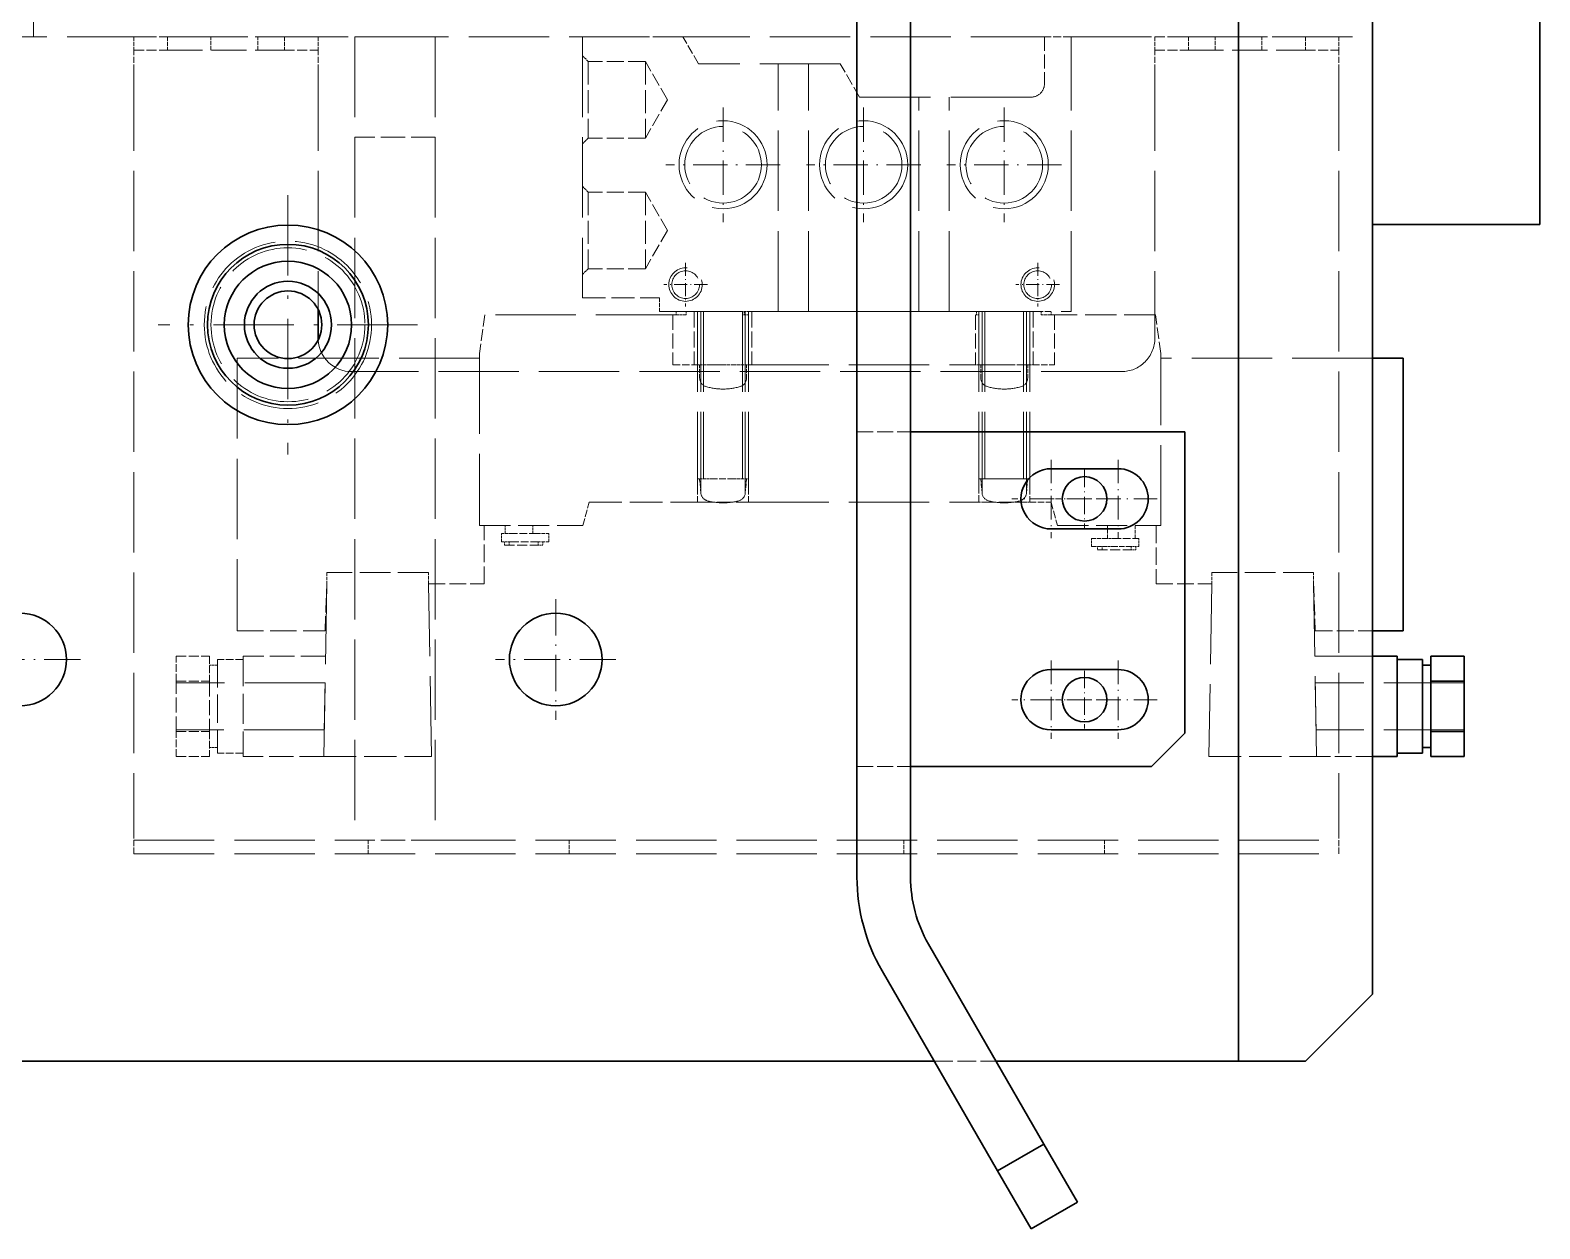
# Model space of a CAD drawing. Extents: x 0 to 18500, y -51 to 3802.
# Drawn here: x 2449.1 to 2674.6, y 2345.5 to 2524.5 of the extents above; entities that cross this region are included whole.
import ezdxf

# ---------------------------------------------------------------- set-up
doc = ezdxf.new("R2010")
doc.units = 0
doc.header["$MEASUREMENT"] = 0
for name, pattern in [('CENTER-HOKUTO', [23, 20, -1, 1, -1]), ('DASHDOT', [18.5, 12, -3, 0.5, -3]), ('DASHED', [15, 12, -3]), ('HIDDEN-HOKUTO', [3.8, 2.5, -1.3])]:
    doc.linetypes.add(name, pattern=pattern)
doc.layers.get('0').update_dxf_attribs({"linetype": 'CONTINUOUS'})
doc.layers.add('AM_7', color=2, linetype='CENTER-HOKUTO')
doc.layers.add('AM_HID', color=1, linetype='HIDDEN-HOKUTO')

msp = doc.modelspace()

# ---------------------------------------------------------------- linework, layer by layer
at = {"color": 7, "lineweight": 35}
for p, q in [((2629.62513, 3245.48996), (2629.62415, 2370.48996)), ((2572.6239, 2397.99265), (2572.62464, 3150.49008)), ((2580.62464, 3150.49008), (2580.6239, 2397.99265)), ((2649.62415, 2655.48996), (2649.62415, 2495.48996)), ((2674.62415, 2655.48996), (2674.62415, 2495.4899)), ((2649.62415, 2495.48996), (2674.62415, 2495.4899)), ((2649.62415, 2495.48996), (2649.62415, 2380.48996)), ((2654.22449, 2434.78995), (2654.22449, 2475.4899)), ((2582.62415, 2464.49002), (2621.62415, 2464.48996)), ((2621.62415, 2464.48996), (2621.62415, 2419.48996)), ((2582.62415, 2414.49002), (2616.62415, 2414.49002)), ((2583.30335, 2387.99265), (2600.55188, 2358.11697)), ((2593.62366, 2354.11697), (2576.37513, 2383.99265)), ((2414.62415, 2370.49026), (2584.17102, 2370.49002)), ((2593.40833, 2370.49002), (2629.62415, 2370.48996))]:
    msp.add_line(p, q, dxfattribs=at)
at = {"color": 7, "lineweight": 35, "ltscale": 0.107445}
msp.add_line((2492.12464, 2482.78793), (2492.12464, 2478.49014), dxfattribs=at)
at = {"color": 7, "lineweight": 35, "ltscale": 0.115009}
for p, q in [((2654.22449, 2475.4899), (2649.62415, 2475.48996)), ((2649.62415, 2434.78995), (2654.22449, 2434.78995))]:
    msp.add_line(p, q, dxfattribs=at)
at = {"color": 7, "lineweight": 35, "ltscale": 0.05}
for p, q in [((2580.62415, 2464.49002), (2582.62415, 2464.49002)), ((2580.62415, 2414.49002), (2582.62415, 2414.49002))]:
    msp.add_line(p, q, dxfattribs=at)
at = {"color": 7, "lineweight": 35, "ltscale": 0.25}
for p, q in [((2611.62415, 2458.99002), (2601.62415, 2458.99002)), ((2601.62415, 2449.99002), (2611.62415, 2449.99002)), ((2611.62415, 2428.99002), (2601.62415, 2428.99002)), ((2601.62415, 2419.99002), (2611.62415, 2419.99002)), ((2629.62415, 2370.48996), (2639.62415, 2370.48996))]:
    msp.add_line(p, q, dxfattribs=at)
at = {"color": 7, "lineweight": 35, "ltscale": 0.092505}
for p, q in [((2653.32434, 2430.9899), (2649.62415, 2430.9899)), ((2653.32434, 2415.9899), (2649.62415, 2415.9899))]:
    msp.add_line(p, q, dxfattribs=at)
at = {"color": 7, "lineweight": 35, "ltscale": 0.375}
msp.add_line((2653.32434, 2430.9899), (2653.32434, 2415.9899), dxfattribs=at)
at = {"color": 7, "lineweight": 35, "ltscale": 0.09375}
for p, q in [((2658.32434, 2427.2399), (2658.32434, 2430.9899)), ((2663.32434, 2430.9899), (2663.32434, 2427.2399)), ((2658.32434, 2415.9899), (2658.32434, 2419.7399)), ((2663.32434, 2419.7399), (2663.32434, 2415.9899))]:
    msp.add_line(p, q, dxfattribs=at)
at = {"color": 7, "lineweight": 35, "ltscale": 0.125}
for p, q in [((2663.32434, 2430.9899), (2658.32434, 2430.9899)), ((2663.32434, 2427.2399), (2658.32434, 2427.2399)), ((2663.32434, 2419.7399), (2658.32434, 2419.7399)), ((2663.32434, 2415.9899), (2658.32434, 2415.9899)), ((2663.32434, 2415.9899), (2658.32434, 2415.9899))]:
    msp.add_line(p, q, dxfattribs=at)
at = {"color": 7, "lineweight": 35, "ltscale": 0.095007}
for p, q in [((2657.12464, 2430.4899), (2653.32434, 2430.4899)), ((2657.12464, 2416.4899), (2653.32434, 2416.4899))]:
    msp.add_line(p, q, dxfattribs=at)
at = {"color": 7, "lineweight": 35, "ltscale": 0.35}
msp.add_line((2657.12464, 2430.4899), (2657.12439, 2416.4899), dxfattribs=at)
at = {"color": 7, "lineweight": 35, "ltscale": 0.029993}
for p, q in [((2658.32434, 2429.63992), (2657.12464, 2429.63992)), ((2658.32434, 2417.33994), (2657.12464, 2417.33994))]:
    msp.add_line(p, q, dxfattribs=at)
at = {"color": 7, "lineweight": 35, "ltscale": 0.1875}
for p, q in [((2658.32434, 2419.7399), (2658.32434, 2427.2399)), ((2663.32434, 2427.2399), (2663.32434, 2419.7399))]:
    msp.add_line(p, q, dxfattribs=at)
at = {"color": 7, "lineweight": 35, "ltscale": 0.176776}
msp.add_line((2616.62415, 2414.49002), (2621.62415, 2419.48996), dxfattribs=at)
at = {"color": 7, "lineweight": 35, "ltscale": 0.092511}
msp.add_line((2653.32434, 2415.9899), (2649.6239, 2415.9899), dxfattribs=at)
at = {"color": 7, "lineweight": 35, "ltscale": 0.095001}
msp.add_line((2657.12439, 2416.4899), (2653.32434, 2416.4899), dxfattribs=at)
at = {"color": 7, "lineweight": 35, "ltscale": 0.029999}
msp.add_line((2658.32434, 2417.33994), (2657.12439, 2417.33994), dxfattribs=at)
at = {"color": 7, "lineweight": 35, "ltscale": 0.353553}
msp.add_line((2639.62415, 2370.48996), (2649.62415, 2380.48996), dxfattribs=at)
at = {"color": 7, "lineweight": 35, "ltscale": 0.2}
msp.add_line((2600.55188, 2358.11697), (2593.62366, 2354.11697), dxfattribs=at)
at = {"color": 7, "lineweight": 35, "ltscale": 0.250001}
msp.add_line((2605.55188, 2349.4567), (2600.55188, 2358.11697), dxfattribs=at)
at = {"color": 7, "lineweight": 35, "ltscale": 0.250004}
msp.add_line((2598.6239, 2345.4567), (2593.62366, 2354.11697), dxfattribs=at)
at = {"color": 7, "lineweight": 35, "ltscale": 0.199995}
msp.add_line((2605.55188, 2349.4567), (2598.6239, 2345.4567), dxfattribs=at)
at = {"color": 7, "lineweight": 35}
for centre, radius in [((2487.62415, 2480.49014), 14.9), ((2487.62415, 2480.49014), 12.01325), ((2487.62415, 2480.49014), 9.5), ((2487.62415, 2480.49014), 6.5), ((2487.62415, 2480.49014), 5.053), ((2606.62415, 2454.49002), 3.3235), ((2447.62415, 2430.4902), 6.9175), ((2527.62415, 2430.49008), 6.9175), ((2606.62415, 2424.49002), 3.3235)]:
    msp.add_circle(centre, radius, dxfattribs=at)
for centre, radius, start, end in [((2497.12464, 2478.49014), 5, 179.999923, 183.2328738), ((2601.62415, 2454.49002), 4.5, 89.9999274, 269.9999292), ((2611.62415, 2454.49002), 4.5, 269.9999292, 89.9999274), ((2601.62415, 2424.49002), 4.5, 89.9999274, 269.9999292), ((2611.62415, 2424.49002), 4.5, 269.9999292, 89.9999274), ((2600.6239, 2397.99258), 28, 179.999923, 209.9999344), ((2600.6239, 2397.99258), 20, 179.999923, 209.9999344)]:
    msp.add_arc(centre, radius, start, end, dxfattribs=at)
at = {"layer": 'AM_7', "color": 2, "linetype": 'DASHDOT', "lineweight": 13, "ltscale": 0.427603}
for p, q in [((2552.62464, 2512.94211), (2552.62464, 2495.83798)), ((2594.62464, 2512.94205), (2594.62464, 2495.83792))]:
    msp.add_line(p, q, dxfattribs=at)
at = {"layer": 'AM_7', "color": 2, "linetype": 'DASHDOT', "lineweight": 13, "ltscale": 0.427602}
msp.add_line((2573.62464, 2512.94205), (2573.62464, 2495.83798), dxfattribs=at)
at = {"layer": 'AM_7', "color": 2, "linetype": 'DASHDOT', "lineweight": 13, "ltscale": 0.427606}
for p, q in [((2561.17688, 2504.39005), (2544.07263, 2504.39005)), ((2582.17688, 2504.38998), (2565.07263, 2504.38998)), ((2603.17688, 2504.38998), (2586.07263, 2504.38998))]:
    msp.add_line(p, q, dxfattribs=at)
at = {"layer": 'AM_7', "color": 2, "linetype": 'DASHDOT', "lineweight": 13}
for p, q in [((2487.62415, 2499.86014), (2487.62415, 2461.12015)), ((2506.99427, 2480.49014), (2468.25403, 2480.49014))]:
    msp.add_line(p, q, dxfattribs=at)
at = {"layer": 'AM_7', "color": 2, "linetype": 'DASHDOT', "lineweight": 13, "ltscale": 0.1625}
for p, q in [((2547.02454, 2489.74002), (2547.02454, 2483.24002)), ((2599.62464, 2489.73996), (2599.62464, 2483.23996)), ((2550.27454, 2486.49002), (2543.77454, 2486.49002)), ((2602.87464, 2486.48996), (2596.37464, 2486.48996))]:
    msp.add_line(p, q, dxfattribs=at)
at = {"layer": 'AM_7', "color": 2, "linetype": 'DASHDOT', "lineweight": 13, "ltscale": 0.2925}
for p, q in [((2601.62415, 2460.34), (2601.62415, 2448.63998)), ((2611.62415, 2460.34), (2611.62415, 2448.63998)), ((2601.62415, 2430.34), (2601.62415, 2418.63998)), ((2611.62415, 2430.34), (2611.62415, 2418.63998))]:
    msp.add_line(p, q, dxfattribs=at)
at = {"layer": 'AM_7', "color": 2, "linetype": 'DASHDOT', "lineweight": 13, "ltscale": 0.216028}
for p, q in [((2606.62415, 2458.81058), (2606.62415, 2450.16946)), ((2610.94471, 2454.49002), (2602.30359, 2454.49002)), ((2606.62415, 2428.81058), (2606.62415, 2420.16946))]:
    msp.add_line(p, q, dxfattribs=at)
at = {"layer": 'AM_7', "color": 2, "linetype": 'DASHDOT', "lineweight": 13, "ltscale": 0.292505}
for p, q in [((2607.47425, 2454.49002), (2595.77405, 2454.49002)), ((2617.47425, 2454.49002), (2605.77405, 2454.49002)), ((2607.47425, 2424.49002), (2595.77405, 2424.49002)), ((2617.47425, 2424.49002), (2605.77405, 2424.49002))]:
    msp.add_line(p, q, dxfattribs=at)
at = {"layer": 'AM_7', "color": 2, "linetype": 'DASHDOT', "lineweight": 13, "ltscale": 0.449638}
msp.add_line((2527.62415, 2439.48288), (2527.62415, 2421.49734), dxfattribs=at)
at = {"layer": 'AM_7', "color": 2, "linetype": 'DASHDOT', "lineweight": 13, "ltscale": 0.449634}
for p, q in [((2456.61682, 2430.4902), (2438.63147, 2430.4902)), ((2536.61682, 2430.49008), (2518.63147, 2430.49008))]:
    msp.add_line(p, q, dxfattribs=at)
at = {"layer": 'AM_7', "color": 2, "linetype": 'DASHDOT', "lineweight": 13, "ltscale": 0.216022}
msp.add_line((2610.94446, 2424.49002), (2602.30359, 2424.49002), dxfattribs=at)
at = {"layer": 'AM_HID', "color": 1, "linetype": 'DASHED', "lineweight": 13}
for p, q in [((2649.62513, 3245.48996), (2649.62415, 2495.48996)), ((2409.62415, 2523.49026), (2649.62415, 2523.48996)), ((2497.62415, 2523.49014), (2497.62415, 2403.49014)), ((2509.62415, 2523.49014), (2509.62415, 2403.49014)), ((2531.62464, 2523.49008), (2531.62464, 2484.49008)), ((2604.62464, 2482.48996), (2604.62464, 2523.48996)), ((2570.12464, 2519.49002), (2548.93396, 2519.49008)), ((2560.87464, 2482.49002), (2560.87464, 2519.49002)), ((2560.87464, 2482.49002), (2560.87464, 2519.49002)), ((2565.37464, 2482.49002), (2565.37464, 2519.49002)), ((2565.37464, 2482.49002), (2565.37464, 2519.49002)), ((2464.62464, 2518.49014), (2464.62439, 2404.49014)), ((2492.12464, 2518.49014), (2492.12464, 2482.78793)), ((2617.12464, 2518.48996), (2617.12464, 2478.48996)), ((2644.62464, 2518.48996), (2644.62439, 2404.48996)), ((2598.62464, 2514.49002), (2573.01136, 2514.49002)), ((2581.87464, 2482.49002), (2581.87464, 2514.49002)), ((2581.87464, 2482.49002), (2581.87464, 2514.49002)), ((2586.37464, 2482.49002), (2586.37464, 2514.49002)), ((2586.37464, 2482.49002), (2586.37464, 2514.49002)), ((2545.62464, 2481.99008), (2517.02454, 2481.99008)), ((2543.12464, 2482.49008), (2604.62464, 2482.48996)), ((2548.82434, 2482.49008), (2548.82434, 2457.49008)), ((2548.82459, 2482.49008), (2548.82434, 2453.99008)), ((2548.82459, 2482.49008), (2548.82434, 2457.49008)), ((2548.82459, 2482.49002), (2548.82459, 2453.99002)), ((2549.32459, 2482.49002), (2549.32434, 2453.99002)), ((2549.32459, 2482.49002), (2549.32459, 2453.99002)), ((2549.72449, 2482.49008), (2549.72449, 2457.49008)), ((2549.72473, 2482.49002), (2549.72449, 2457.49002)), ((2555.52454, 2482.49002), (2555.52454, 2457.49002)), ((2555.52454, 2482.49002), (2555.52454, 2457.49002)), ((2555.92444, 2482.49002), (2555.92444, 2453.99002)), ((2555.92444, 2482.49002), (2555.92444, 2453.99002)), ((2556.42444, 2482.49002), (2556.42444, 2457.49002)), ((2590.82434, 2482.49002), (2556.42444, 2482.49002)), ((2556.42444, 2482.49002), (2556.42444, 2453.99002)), ((2556.42444, 2482.49002), (2556.42444, 2457.49002)), ((2590.82459, 2482.49002), (2556.42444, 2482.49002)), ((2556.42444, 2482.49002), (2556.42444, 2453.99002)), ((2590.82434, 2482.49002), (2590.82434, 2453.99002)), ((2590.82459, 2482.49002), (2590.82434, 2457.49002)), ((2590.82459, 2482.49002), (2590.82434, 2453.99002)), ((2590.82459, 2482.49002), (2590.82459, 2457.49002)), ((2591.32434, 2482.49002), (2591.32434, 2453.99002)), ((2591.32459, 2482.49002), (2591.32434, 2453.99002)), ((2591.72473, 2482.49002), (2591.72449, 2457.49002)), ((2591.72473, 2482.49002), (2591.72473, 2457.49002)), ((2597.52454, 2482.49002), (2597.52454, 2457.49002)), ((2597.52454, 2482.48996), (2597.52454, 2457.48996)), ((2597.92444, 2482.49002), (2597.92444, 2453.99002)), ((2597.92444, 2482.49002), (2597.92444, 2453.99002)), ((2598.42444, 2482.49002), (2598.42444, 2453.99002)), ((2598.42444, 2482.49002), (2598.42444, 2457.49002)), ((2598.42444, 2482.49002), (2598.42444, 2453.99002)), ((2598.42444, 2482.48996), (2598.42444, 2457.48996)), ((2516.22449, 2476.19009), (2516.22449, 2450.49008)), ((2618.02454, 2450.48996), (2618.02454, 2476.18997)), ((2516.22449, 2475.49008), (2480.02454, 2475.49014)), ((2480.02454, 2475.49014), (2480.02454, 2434.79013)), ((2556.42444, 2474.49002), (2590.32459, 2474.49002)), ((2649.62415, 2475.48996), (2618.02454, 2475.48996)), ((2612.12439, 2473.48996), (2497.12439, 2473.49014)), ((2556.42444, 2453.99002), (2590.82434, 2453.99002)), ((2493.42444, 2441.79013), (2492.97425, 2415.99014)), ((2509.07483, 2415.99008), (2508.62464, 2441.79013)), ((2625.62464, 2441.78995), (2625.17395, 2415.98996)), ((2641.27478, 2415.98996), (2640.82434, 2441.78995)), ((2493.16614, 2426.99014), (2470.92444, 2426.99014)), ((2493.16614, 2426.99014), (2470.92444, 2426.99014)), ((2663.32434, 2426.9899), (2641.08264, 2426.98996)), ((2663.32434, 2426.9899), (2641.08289, 2426.98996)), ((2493.04407, 2419.99014), (2470.92444, 2419.99014)), ((2493.04407, 2419.99014), (2470.92444, 2419.99014)), ((2663.32434, 2419.9899), (2641.20496, 2419.98996)), ((2663.32434, 2419.9899), (2641.2052, 2419.98996)), ((2464.62439, 2403.49014), (2497.62415, 2403.49014)), ((2509.62415, 2403.49008), (2644.62439, 2403.48996)), ((2464.62439, 2401.49014), (2644.62439, 2401.48996))]:
    msp.add_line(p, q, dxfattribs=at)
at = {"layer": 'AM_HID', "color": 1, "linetype": 'DASHED', "lineweight": 13, "ltscale": 0.3}
for p, q in [((2449.62464, 2523.49014), (2449.62464, 2535.49014)), ((2649.62415, 2523.48996), (2649.62415, 2535.48996)), ((2509.62415, 2523.49014), (2497.62415, 2523.49014)), ((2509.62464, 2508.49008), (2497.62464, 2508.49014)), ((2509.62415, 2403.49014), (2497.62415, 2403.49014))]:
    msp.add_line(p, q, dxfattribs=at)
at = {"layer": 'AM_HID', "color": 1, "linetype": 'DASHED', "lineweight": 13, "ltscale": 0.124994}
for p, q in [((2464.62464, 2523.49014), (2469.62439, 2523.49014)), ((2617.12464, 2523.48996), (2622.12439, 2523.48996)), ((2464.62464, 2521.49014), (2469.62439, 2521.49014)), ((2617.12464, 2521.48996), (2622.12439, 2521.48996))]:
    msp.add_line(p, q, dxfattribs=at)
at = {"layer": 'AM_HID', "color": 1, "linetype": 'DASHED', "lineweight": 13, "ltscale": 0.05}
for p, q in [((2464.62464, 2523.49014), (2464.62464, 2521.49014)), ((2469.62439, 2523.49014), (2469.62439, 2521.49014)), ((2469.62464, 2523.49014), (2469.62464, 2521.49014)), ((2476.12464, 2521.49014), (2476.12464, 2523.49014)), ((2476.12464, 2521.49014), (2476.12464, 2523.49014)), ((2483.12464, 2521.49014), (2483.12464, 2523.49014)), ((2483.12464, 2521.49014), (2483.12464, 2523.49014)), ((2487.12439, 2523.49014), (2487.12439, 2521.49014)), ((2487.12464, 2523.49014), (2487.12464, 2521.49014)), ((2492.12464, 2523.49014), (2492.12464, 2521.49014)), ((2617.12464, 2523.48996), (2617.12464, 2521.48996)), ((2622.12439, 2523.48996), (2622.12439, 2521.48996)), ((2622.12464, 2523.48996), (2622.12464, 2521.48996)), ((2626.12464, 2521.48996), (2626.12464, 2523.48996)), ((2626.12464, 2521.48996), (2626.12464, 2523.48996)), ((2633.12464, 2521.48996), (2633.12464, 2523.48996)), ((2633.12464, 2521.48996), (2633.12464, 2523.48996)), ((2639.62439, 2523.48996), (2639.62439, 2521.48996)), ((2639.62464, 2523.48996), (2639.62464, 2521.48996)), ((2644.62464, 2523.48996), (2644.62464, 2521.48996)), ((2543.12464, 2484.49008), (2543.12464, 2482.49008)), ((2499.62464, 2403.49008), (2499.62464, 2401.49008)), ((2529.62464, 2403.49008), (2529.62464, 2401.49008)), ((2579.62464, 2403.49002), (2579.62464, 2401.49002)), ((2609.62464, 2403.48996), (2609.62464, 2401.48996))]:
    msp.add_line(p, q, dxfattribs=at)
at = {"layer": 'AM_HID', "color": 1, "linetype": 'DASHED', "lineweight": 13, "ltscale": 0.4375}
for p, q in [((2469.62439, 2523.49014), (2487.12439, 2523.49014)), ((2622.12439, 2523.48996), (2639.62439, 2523.48996)), ((2469.62439, 2521.49014), (2487.12439, 2521.49014)), ((2622.12439, 2521.48996), (2639.62439, 2521.48996))]:
    msp.add_line(p, q, dxfattribs=at)
at = {"layer": 'AM_HID', "color": 1, "linetype": 'DASHED', "lineweight": 13, "ltscale": 0.125006}
for p, q in [((2492.12464, 2523.49014), (2487.12439, 2523.49014)), ((2644.62464, 2523.48996), (2639.62439, 2523.48996)), ((2487.12439, 2521.49014), (2492.12464, 2521.49014)), ((2639.62439, 2521.48996), (2644.62464, 2521.48996))]:
    msp.add_line(p, q, dxfattribs=at)
at = {"layer": 'AM_HID', "color": 1, "linetype": 'DASHED', "lineweight": 13, "ltscale": 0.375}
for p, q in [((2546.62464, 2523.49008), (2531.62464, 2523.49008)), ((2480.92444, 2430.99014), (2480.92444, 2415.99014))]:
    msp.add_line(p, q, dxfattribs=at)
at = {"layer": 'AM_HID', "color": 1, "linetype": 'DASHED', "lineweight": 13, "ltscale": 0.115469}
msp.add_line((2548.93396, 2519.49008), (2546.62464, 2523.49008), dxfattribs=at)
at = {"layer": 'AM_HID', "color": 1, "linetype": 'DASHED', "lineweight": 13, "ltscale": 0.1}
msp.add_line((2604.62464, 2523.48996), (2600.62464, 2523.49002), dxfattribs=at)
at = {"layer": 'AM_HID', "color": 1, "linetype": 'DASHED', "lineweight": 13, "ltscale": 0.175}
msp.add_line((2600.62464, 2523.49002), (2600.62464, 2516.49002), dxfattribs=at)
at = {"layer": 'AM_HID', "color": 1, "linetype": 'DASHED', "lineweight": 13, "ltscale": 0.075}
for p, q in [((2464.62464, 2518.49014), (2464.62464, 2521.49014)), ((2492.12464, 2518.49014), (2492.12464, 2521.49014)), ((2617.12464, 2518.48996), (2617.12464, 2521.48996)), ((2644.62464, 2518.48996), (2644.62464, 2521.48996)), ((2464.62439, 2401.49014), (2464.62439, 2404.49014)), ((2644.62439, 2401.48996), (2644.62439, 2404.48996))]:
    msp.add_line(p, q, dxfattribs=at)
at = {"layer": 'AM_HID', "color": 1, "linetype": 'DASHED', "lineweight": 13, "ltscale": 0.030263}
for p, q in [((2532.48059, 2519.81259), (2531.62464, 2520.66855)), ((2532.48059, 2519.81259), (2531.62464, 2520.66855)), ((2532.48059, 2519.81259), (2531.62464, 2520.66855)), ((2532.48059, 2500.31259), (2531.62464, 2501.16855)), ((2532.48059, 2500.31259), (2531.62464, 2501.16855)), ((2532.48059, 2500.31259), (2531.62464, 2501.16855))]:
    msp.add_line(p, q, dxfattribs=at)
at = {"layer": 'AM_HID', "color": 1, "linetype": 'DASHED', "lineweight": 13, "ltscale": 0.286125}
for p, q in [((2532.48059, 2519.81259), (2532.48059, 2508.36758)), ((2532.48059, 2519.81259), (2532.48059, 2508.36758)), ((2532.48059, 2519.81259), (2532.48059, 2508.36758)), ((2532.48059, 2519.81259), (2532.48059, 2508.36758)), ((2532.48059, 2519.81259), (2532.48059, 2508.36758)), ((2532.48059, 2519.81259), (2532.48059, 2508.36758)), ((2541.02454, 2519.81259), (2541.02454, 2508.36758)), ((2541.02454, 2519.81259), (2541.02454, 2508.36758)), ((2532.48059, 2500.31259), (2532.48059, 2488.86758)), ((2532.48059, 2500.31259), (2532.48059, 2488.86758)), ((2532.48059, 2500.31259), (2532.48059, 2488.86758)), ((2532.48059, 2500.31259), (2532.48059, 2488.86758)), ((2532.48059, 2500.31259), (2532.48059, 2488.86758)), ((2532.48059, 2500.31259), (2532.48059, 2488.86758)), ((2541.02454, 2500.31259), (2541.02454, 2488.86758)), ((2541.02454, 2500.31259), (2541.02454, 2488.86758))]:
    msp.add_line(p, q, dxfattribs=at)
at = {"layer": 'AM_HID', "color": 1, "linetype": 'DASHED', "lineweight": 13, "ltscale": 0.213599}
for p, q in [((2541.02454, 2519.81253), (2532.48059, 2519.81259)), ((2541.02454, 2519.81253), (2532.48059, 2519.81259)), ((2541.02454, 2519.81259), (2532.48059, 2519.81259)), ((2541.02454, 2508.36758), (2532.48059, 2508.36758)), ((2541.02454, 2508.36758), (2532.48059, 2508.36758)), ((2541.02454, 2508.36758), (2532.48059, 2508.36758)), ((2541.02454, 2500.31253), (2532.48059, 2500.31259)), ((2541.02454, 2500.31253), (2532.48059, 2500.31259)), ((2541.02454, 2500.31259), (2532.48059, 2500.31259)), ((2541.02454, 2488.86758), (2532.48059, 2488.86758)), ((2541.02454, 2488.86758), (2532.48059, 2488.86758)), ((2541.02454, 2488.86758), (2532.48059, 2488.86758))]:
    msp.add_line(p, q, dxfattribs=at)
at = {"layer": 'AM_HID', "color": 1, "linetype": 'DASHED', "lineweight": 13, "ltscale": 0.165196}
msp.add_line((2544.32849, 2514.09006), (2541.02454, 2519.81259), dxfattribs=at)
at = {"layer": 'AM_HID', "color": 1, "linetype": 'DASHED', "lineweight": 13, "ltscale": 0.286124}
for p, q in [((2541.02454, 2519.81253), (2541.02454, 2508.36758)), ((2541.02454, 2519.81253), (2541.02454, 2508.36758)), ((2541.02454, 2519.81253), (2541.02454, 2508.36758)), ((2541.02454, 2519.81253), (2541.02454, 2508.36758)), ((2541.02454, 2500.31253), (2541.02454, 2488.86758)), ((2541.02454, 2500.31253), (2541.02454, 2488.86758)), ((2541.02454, 2500.31253), (2541.02454, 2488.86758)), ((2541.02454, 2500.31253), (2541.02454, 2488.86758))]:
    msp.add_line(p, q, dxfattribs=at)
at = {"layer": 'AM_HID', "color": 1, "linetype": 'DASHED', "lineweight": 13, "ltscale": 0.165198}
for q in [(2541.02454, 2519.81253), (2541.02454, 2508.36758)]:
    msp.add_line((2544.32874, 2514.09006), q, dxfattribs=at)
at = {"layer": 'AM_HID', "color": 1, "linetype": 'DASHED', "lineweight": 13, "ltscale": 0.165195}
for p, q in [((2544.32849, 2514.09006), (2541.02454, 2519.81253)), ((2544.32849, 2514.09006), (2541.02454, 2508.36758)), ((2544.32849, 2514.09006), (2541.02454, 2508.36758)), ((2544.32849, 2494.59006), (2541.02454, 2500.31253)), ((2544.32849, 2494.59006), (2541.02454, 2500.31253)), ((2544.32849, 2494.59006), (2541.02454, 2488.86758)), ((2544.32849, 2494.59006), (2541.02454, 2488.86758))]:
    msp.add_line(p, q, dxfattribs=at)
at = {"layer": 'AM_HID', "color": 1, "linetype": 'DASHED', "lineweight": 13, "ltscale": 0.144337}
msp.add_line((2573.01136, 2514.49002), (2570.12464, 2519.49002), dxfattribs=at)
at = {"layer": 'AM_HID', "color": 1, "linetype": 'DASHED', "lineweight": 13, "ltscale": 0.030264}
for p, q in [((2532.48059, 2508.36758), (2531.62464, 2507.51157)), ((2532.48059, 2508.36758), (2531.62464, 2507.51157)), ((2532.48059, 2508.36758), (2531.62464, 2507.51157)), ((2532.48059, 2488.86758), (2531.62464, 2488.01157)), ((2532.48059, 2488.86758), (2531.62464, 2488.01157)), ((2532.48059, 2488.86758), (2531.62464, 2488.01157))]:
    msp.add_line(p, q, dxfattribs=at)
at = {"layer": 'AM_HID', "color": 1, "linetype": 'DASHED', "lineweight": 13, "ltscale": 0.165193}
msp.add_line((2544.32825, 2494.59006), (2541.02454, 2500.31259), dxfattribs=at)
at = {"layer": 'AM_HID', "color": 1, "linetype": 'DASHED', "lineweight": 13, "ltscale": 0.165192}
msp.add_line((2544.32825, 2494.59006), (2541.02454, 2488.86758), dxfattribs=at)
at = {"layer": 'AM_HID', "color": 1, "linetype": 'DASHED', "lineweight": 13, "ltscale": 0.2875}
msp.add_line((2531.62464, 2484.49008), (2543.12464, 2484.49008), dxfattribs=at)
at = {"layer": 'AM_HID', "color": 1, "linetype": 'DASHED', "lineweight": 13, "ltscale": 0.146373}
for p, q in [((2517.02454, 2481.99008), (2516.22449, 2476.19009)), ((2618.02454, 2476.18997), (2617.22449, 2481.98996))]:
    msp.add_line(p, q, dxfattribs=at)
at = {"layer": 'AM_HID', "color": 1, "linetype": 'DASHED', "lineweight": 13, "ltscale": 0.1875}
for p, q in [((2545.12464, 2481.99008), (2545.12464, 2474.49008)), ((2555.52454, 2481.99002), (2555.52454, 2474.49002)), ((2556.42444, 2481.99002), (2556.42444, 2474.49002)), ((2590.32459, 2481.99002), (2590.32459, 2474.49002)), ((2590.82459, 2481.99002), (2590.82459, 2474.49002)), ((2602.12464, 2481.98996), (2602.12464, 2474.48996)), ((2470.92444, 2419.74014), (2470.92444, 2427.24014)), ((2475.92444, 2427.24014), (2475.92444, 2419.74014))]:
    msp.add_line(p, q, dxfattribs=at)
at = {"layer": 'AM_HID', "color": 1, "linetype": 'DASHED', "lineweight": 13, "ltscale": 0.079993}
msp.add_line((2548.82434, 2482.49008), (2545.62464, 2482.49008), dxfattribs=at)
at = {"layer": 'AM_HID', "color": 1, "linetype": 'DASHED', "lineweight": 13, "ltscale": 0.0125}
for p, q in [((2545.62464, 2481.99008), (2545.62464, 2482.49008)), ((2547.12464, 2481.99002), (2547.12464, 2482.49002)), ((2555.79456, 2481.99002), (2555.79456, 2482.49002)), ((2556.42444, 2481.99002), (2556.42444, 2482.49002)), ((2590.47449, 2481.99002), (2590.47449, 2482.49002)), ((2591.32434, 2482.49002), (2590.82434, 2482.49002)), ((2591.32459, 2482.49002), (2590.82459, 2482.49002)), ((2590.82459, 2481.99002), (2590.82459, 2482.49002)), ((2598.42444, 2482.49002), (2597.92444, 2482.49002)), ((2598.42444, 2482.49002), (2597.92444, 2482.49002)), ((2600.12464, 2481.98996), (2600.12464, 2482.48996)), ((2601.62464, 2481.98996), (2601.62464, 2482.48996)), ((2590.32459, 2474.49002), (2590.82459, 2474.49002)), ((2598.42444, 2474.48996), (2598.92444, 2474.48996)), ((2590.82434, 2453.99002), (2591.32434, 2453.99002)), ((2597.92444, 2453.99002), (2598.42444, 2453.99002)), ((2519.96692, 2447.59012), (2519.96692, 2448.09012)), ((2519.96692, 2447.59006), (2519.96692, 2448.09006)), ((2520.67395, 2447.59006), (2520.67395, 2448.09006)), ((2520.67395, 2447.59006), (2520.67395, 2448.09006)), ((2525.00452, 2448.09006), (2525.00452, 2447.59006)), ((2525.00452, 2448.09006), (2525.00452, 2447.59006)), ((2525.71155, 2448.09006), (2525.71155, 2447.59006)), ((2525.71155, 2448.09006), (2525.71155, 2447.59006)), ((2608.53748, 2447.38998), (2608.53748, 2446.88998)), ((2608.53772, 2447.38998), (2608.53772, 2446.88998)), ((2609.24475, 2447.38998), (2609.24475, 2446.88998)), ((2609.24475, 2447.38998), (2609.24475, 2446.88998)), ((2613.57508, 2446.88998), (2613.57508, 2447.38998)), ((2613.57532, 2446.88998), (2613.57532, 2447.38998)), ((2614.28235, 2446.88998), (2614.28235, 2447.38998)), ((2614.28235, 2446.88998), (2614.28235, 2447.38998))]:
    msp.add_line(p, q, dxfattribs=at)
at = {"layer": 'AM_HID', "color": 1, "linetype": 'DASHED', "lineweight": 13, "ltscale": 0.079999}
msp.add_line((2548.82459, 2482.49008), (2545.62464, 2482.49008), dxfattribs=at)
at = {"layer": 'AM_HID', "color": 1, "linetype": 'DASHED', "lineweight": 13, "ltscale": 0.0375}
for p, q in [((2547.12464, 2481.99002), (2545.62464, 2481.99008)), ((2601.62464, 2481.98996), (2600.12464, 2481.98996))]:
    msp.add_line(p, q, dxfattribs=at)
at = {"layer": 'AM_HID', "color": 1, "linetype": 'DASHED', "lineweight": 13, "ltscale": 0.2}
for p, q in [((2548.32483, 2482.49002), (2548.32459, 2474.49002)), ((2548.82459, 2482.49002), (2548.82459, 2474.49002)), ((2548.82459, 2482.49002), (2548.82459, 2474.49002)), ((2549.72473, 2482.49002), (2549.72473, 2474.49002)), ((2556.42469, 2482.49002), (2556.42469, 2474.49002)), ((2556.92469, 2482.49002), (2556.92469, 2474.49002)), ((2590.82483, 2482.49002), (2590.82459, 2474.49002)), ((2591.72473, 2482.49002), (2591.72473, 2474.49002)), ((2597.52454, 2482.48996), (2597.52454, 2474.48996)), ((2598.42444, 2482.48996), (2598.42444, 2474.48996)), ((2598.42469, 2482.48996), (2598.42469, 2474.48996)), ((2598.92444, 2482.48996), (2598.92444, 2474.48996)), ((2572.62415, 2464.49002), (2580.62415, 2464.49002)), ((2572.62415, 2414.49002), (2580.62415, 2414.49002)), ((2600.55213, 2358.11697), (2593.6239, 2354.11697))]:
    msp.add_line(p, q, dxfattribs=at)
at = {"layer": 'AM_HID', "color": 1, "linetype": 'DASHED', "lineweight": 13, "ltscale": 0.022504}
for p, q in [((2549.72449, 2482.49008), (2548.82434, 2482.49008)), ((2549.72473, 2482.49002), (2548.82459, 2482.49008)), ((2548.82459, 2474.49002), (2549.72473, 2474.49002)), ((2548.82434, 2457.49008), (2549.72449, 2457.49008))]:
    msp.add_line(p, q, dxfattribs=at)
at = {"layer": 'AM_HID', "color": 1, "linetype": 'DASHED', "lineweight": 13, "ltscale": 0.145001}
msp.add_line((2555.52454, 2482.49002), (2549.72449, 2482.49008), dxfattribs=at)
at = {"layer": 'AM_HID', "color": 1, "linetype": 'DASHED', "lineweight": 13, "ltscale": 0.144995}
msp.add_line((2555.52454, 2482.49002), (2549.72473, 2482.49002), dxfattribs=at)
at = {"layer": 'AM_HID', "color": 1, "linetype": 'DASHED', "lineweight": 13, "ltscale": 0.022498}
for p, q in [((2556.42444, 2482.49002), (2555.52454, 2482.49002)), ((2556.42444, 2482.49002), (2555.52454, 2482.49002)), ((2555.52454, 2474.49002), (2556.42444, 2474.49002)), ((2555.52454, 2457.49002), (2556.42444, 2457.49002))]:
    msp.add_line(p, q, dxfattribs=at)
at = {"layer": 'AM_HID', "color": 1, "linetype": 'DASHED', "lineweight": 13, "ltscale": 0.00675}
msp.add_line((2555.79456, 2481.99002), (2555.52454, 2481.99002), dxfattribs=at)
at = {"layer": 'AM_HID', "color": 1, "linetype": 'DASHED', "lineweight": 13, "ltscale": 0.015747}
msp.add_line((2556.42444, 2481.99002), (2555.79456, 2481.99002), dxfattribs=at)
at = {"layer": 'AM_HID', "color": 1, "linetype": 'DASHED', "lineweight": 13, "ltscale": 0.003748}
msp.add_line((2590.47449, 2481.99002), (2590.32459, 2481.99002), dxfattribs=at)
at = {"layer": 'AM_HID', "color": 1, "linetype": 'DASHED', "lineweight": 13, "ltscale": 0.008752}
msp.add_line((2590.82459, 2481.99002), (2590.47449, 2481.99002), dxfattribs=at)
at = {"layer": 'AM_HID', "color": 1, "linetype": 'DASHED', "lineweight": 13, "ltscale": 0.165002}
for p, q in [((2597.92444, 2482.49002), (2591.32434, 2482.49002)), ((2591.32434, 2453.99002), (2597.92444, 2453.99002))]:
    msp.add_line(p, q, dxfattribs=at)
at = {"layer": 'AM_HID', "color": 1, "linetype": 'DASHED', "lineweight": 13, "ltscale": 0.164996}
msp.add_line((2597.92444, 2482.49002), (2591.32459, 2482.49002), dxfattribs=at)
at = {"layer": 'AM_HID', "color": 1, "linetype": 'DASHED', "lineweight": 13, "ltscale": 0.080005}
for p, q in [((2601.62464, 2482.48996), (2598.42444, 2482.49002)), ((2601.62464, 2482.48996), (2598.42444, 2482.49002)), ((2598.92444, 2474.48996), (2602.12464, 2474.48996)), ((2598.42444, 2453.99002), (2601.62464, 2453.98996))]:
    msp.add_line(p, q, dxfattribs=at)
at = {"layer": 'AM_HID', "color": 1, "linetype": 'DASHED', "lineweight": 13, "ltscale": 0.389996}
msp.add_line((2617.22449, 2481.98996), (2601.62464, 2481.98996), dxfattribs=at)
at = {"layer": 'AM_HID', "color": 1, "linetype": 'DASHED', "lineweight": 13, "ltscale": 0.092499}
msp.add_line((2545.12464, 2474.49008), (2548.82459, 2474.49002), dxfattribs=at)
at = {"layer": 'AM_HID', "color": 1, "linetype": 'DASHED', "lineweight": 13, "ltscale": 0.049475}
for p, q in [((2549.12464, 2472.51102), (2549.12464, 2474.49002)), ((2556.12464, 2472.51102), (2556.12464, 2474.49002)), ((2598.12464, 2472.51096), (2598.12464, 2474.48996))]:
    msp.add_line(p, q, dxfattribs=at)
at = {"layer": 'AM_HID', "color": 1, "linetype": 'DASHED', "lineweight": 13, "ltscale": 0.031873}
msp.add_line((2549.72473, 2474.49002), (2550.99964, 2474.49002), dxfattribs=at)
at = {"layer": 'AM_HID', "color": 1, "linetype": 'DASHED', "lineweight": 13, "ltscale": 0.053973}
msp.add_line((2552.62464, 2474.49002), (2550.4657, 2474.49002), dxfattribs=at)
at = {"layer": 'AM_HID', "color": 1, "linetype": 'DASHED', "lineweight": 13, "ltscale": 0.040625}
msp.add_line((2552.62464, 2474.49002), (2550.99964, 2474.49002), dxfattribs=at)
at = {"layer": 'AM_HID', "color": 1, "linetype": 'DASHED', "lineweight": 13, "ltscale": 0.040637}
msp.add_line((2554.25013, 2474.49002), (2552.62464, 2474.49002), dxfattribs=at)
at = {"layer": 'AM_HID', "color": 1, "linetype": 'DASHED', "lineweight": 13, "ltscale": 0.040619}
msp.add_line((2554.24939, 2474.49002), (2552.62464, 2474.49002), dxfattribs=at)
at = {"layer": 'AM_HID', "color": 1, "linetype": 'DASHED', "lineweight": 13, "ltscale": 0.031879}
for p, q in [((2554.24939, 2474.49002), (2555.52454, 2474.49002)), ((2549.72449, 2457.49008), (2550.99964, 2457.49008))]:
    msp.add_line(p, q, dxfattribs=at)
at = {"layer": 'AM_HID', "color": 1, "linetype": 'DASHED', "lineweight": 13, "ltscale": 0.189996}
msp.add_line((2590.82459, 2474.49002), (2598.42444, 2474.48996), dxfattribs=at)
at = {"layer": 'AM_HID', "color": 1, "linetype": 'DASHED', "lineweight": 13, "ltscale": 0.049477}
msp.add_line((2591.12464, 2472.51096), (2591.12464, 2474.49002), dxfattribs=at)
at = {"layer": 'AM_HID', "color": 1, "linetype": 'DASHED', "lineweight": 13, "ltscale": 0.081238}
for p, q in [((2596.24939, 2474.48996), (2592.99988, 2474.49002)), ((2554.24915, 2457.49002), (2550.99964, 2457.49008))]:
    msp.add_line(p, q, dxfattribs=at)
at = {"layer": 'AM_HID', "color": 1, "linetype": 'DASHED', "lineweight": 13, "ltscale": 0.0875}
for p, q in [((2548.82434, 2457.49008), (2548.82434, 2453.99008)), ((2556.42444, 2457.49002), (2556.42444, 2453.99002)), ((2590.82434, 2453.99002), (2590.82434, 2457.49002)), ((2598.42444, 2457.49002), (2598.42444, 2453.99002))]:
    msp.add_line(p, q, dxfattribs=at)
at = {"layer": 'AM_HID', "color": 1, "linetype": 'DASHED', "lineweight": 13, "ltscale": 0.053813}
for p, q in [((2549.31214, 2455.34573), (2549.12464, 2457.49008)), ((2591.31214, 2455.34567), (2591.12464, 2457.49002)), ((2591.31214, 2455.34567), (2591.12464, 2457.49002))]:
    msp.add_line(p, q, dxfattribs=at)
at = {"layer": 'AM_HID', "color": 1, "linetype": 'DASHED', "lineweight": 13, "ltscale": 0.053812}
for p, q in [((2549.31214, 2455.34573), (2549.12464, 2457.49002)), ((2555.93689, 2455.34573), (2556.12464, 2457.49002)), ((2597.93714, 2455.34567), (2598.12464, 2457.48996))]:
    msp.add_line(p, q, dxfattribs=at)
at = {"layer": 'AM_HID', "color": 1, "linetype": 'DASHED', "lineweight": 13, "ltscale": 0.081866}
msp.add_line((2554.24939, 2457.49002), (2550.97473, 2457.49008), dxfattribs=at)
at = {"layer": 'AM_HID', "color": 1, "linetype": 'DASHED', "lineweight": 13, "ltscale": 0.031885}
msp.add_line((2554.24915, 2457.49002), (2555.52454, 2457.49002), dxfattribs=at)
at = {"layer": 'AM_HID', "color": 1, "linetype": 'DASHED', "lineweight": 13, "ltscale": 0.053814}
for p, q in [((2555.93689, 2455.34567), (2556.12464, 2457.49002)), ((2597.93689, 2455.34567), (2598.12464, 2457.49002))]:
    msp.add_line(p, q, dxfattribs=at)
at = {"layer": 'AM_HID', "color": 1, "linetype": 'DASHED', "lineweight": 13, "ltscale": 0.190002}
for p, q in [((2590.82434, 2457.49002), (2598.42444, 2457.49002)), ((2548.82434, 2453.99008), (2556.42444, 2453.99002))]:
    msp.add_line(p, q, dxfattribs=at)
at = {"layer": 'AM_HID', "color": 1, "linetype": 'DASHED', "lineweight": 13, "ltscale": 0.046875}
msp.add_line((2592.99964, 2457.49002), (2591.12464, 2457.49002), dxfattribs=at)
at = {"layer": 'AM_HID', "color": 1, "linetype": 'DASHED', "lineweight": 13, "ltscale": 0.081244}
msp.add_line((2596.24939, 2457.49002), (2592.99964, 2457.49002), dxfattribs=at)
at = {"layer": 'AM_HID', "color": 1, "linetype": 'DASHED', "lineweight": 13, "ltscale": 0.046881}
msp.add_line((2598.12464, 2457.49002), (2596.24939, 2457.49002), dxfattribs=at)
at = {"layer": 'AM_HID', "color": 1, "linetype": 'DASHED', "lineweight": 13, "ltscale": 0.090588}
msp.add_line((2531.68665, 2450.49008), (2532.62464, 2453.99008), dxfattribs=at)
at = {"layer": 'AM_HID', "color": 1, "linetype": 'DASHED', "lineweight": 13, "ltscale": 0.404993}
msp.add_line((2532.62464, 2453.99008), (2548.82434, 2453.99008), dxfattribs=at)
at = {"layer": 'AM_HID', "color": 1, "linetype": 'DASHED', "lineweight": 13, "ltscale": 0.090585}
msp.add_line((2601.62464, 2453.98996), (2602.56214, 2450.48996), dxfattribs=at)
at = {"layer": 'AM_HID', "color": 1, "linetype": 'DASHED', "lineweight": 13, "ltscale": 0.386554}
msp.add_line((2516.22449, 2450.49008), (2531.68665, 2450.49008), dxfattribs=at)
at = {"layer": 'AM_HID', "color": 1, "linetype": 'DASHED', "lineweight": 13, "ltscale": 0.2175}
for p, q in [((2516.92444, 2441.79007), (2516.92444, 2450.49008)), ((2617.32434, 2450.48996), (2617.32434, 2441.78995))]:
    msp.add_line(p, q, dxfattribs=at)
at = {"layer": 'AM_HID', "color": 1, "linetype": 'DASHED', "lineweight": 13, "ltscale": 0.035205}
for p, q in [((2519.52454, 2449.29007), (2520.93274, 2449.29007)), ((2520.93274, 2448.09006), (2519.52454, 2448.09012))]:
    msp.add_line(p, q, dxfattribs=at)
at = {"layer": 'AM_HID', "color": 1, "linetype": 'DASHED', "lineweight": 13, "ltscale": 0.029999}
for p, q in [((2519.52454, 2448.09012), (2519.52454, 2449.29007)), ((2477.12439, 2417.34012), (2475.92444, 2417.34012))]:
    msp.add_line(p, q, dxfattribs=at)
at = {"layer": 'AM_HID', "color": 1, "linetype": 'DASHED', "lineweight": 13, "ltscale": 0.03}
for p, q in [((2519.52454, 2448.09006), (2519.52454, 2449.29007)), ((2520.04944, 2449.29007), (2520.04944, 2450.49008)), ((2520.04944, 2449.29007), (2520.04944, 2450.49008)), ((2524.19934, 2449.29007), (2524.19934, 2450.49008)), ((2524.19959, 2449.29007), (2524.19959, 2450.49008)), ((2526.57727, 2448.09006), (2526.57727, 2449.29007)), ((2526.57727, 2448.09006), (2526.57727, 2449.29007)), ((2607.67176, 2447.38998), (2607.67176, 2448.59)), ((2607.672, 2447.38998), (2607.672, 2448.59)), ((2614.72449, 2447.38998), (2614.72449, 2448.59)), ((2614.72449, 2447.38998), (2614.72449, 2448.59))]:
    msp.add_line(p, q, dxfattribs=at)
at = {"layer": 'AM_HID', "color": 1, "linetype": 'DASHED', "lineweight": 13, "ltscale": 0.097363}
for p, q in [((2524.82727, 2449.29007), (2520.93274, 2449.29007)), ((2520.93274, 2448.09006), (2524.82727, 2448.09006))]:
    msp.add_line(p, q, dxfattribs=at)
at = {"layer": 'AM_HID', "color": 1, "linetype": 'DASHED', "lineweight": 13, "ltscale": 0.04375}
for p, q in [((2524.82727, 2449.29007), (2526.57727, 2449.29007)), ((2524.82727, 2448.09006), (2526.57727, 2448.09006))]:
    msp.add_line(p, q, dxfattribs=at)
at = {"layer": 'AM_HID', "color": 1, "linetype": 'DASHED', "lineweight": 13, "ltscale": 0.38656}
msp.add_line((2602.56214, 2450.48996), (2618.02454, 2450.48996), dxfattribs=at)
at = {"layer": 'AM_HID', "color": 1, "linetype": 'DASHED', "lineweight": 13, "ltscale": 0.047499}
for p, q in [((2610.04944, 2448.59), (2610.04944, 2450.48996)), ((2610.04944, 2448.59), (2610.04944, 2450.48996)), ((2614.19934, 2448.59), (2614.19934, 2450.48996)), ((2614.19959, 2448.59), (2614.19959, 2450.48996))]:
    msp.add_line(p, q, dxfattribs=at)
at = {"layer": 'AM_HID', "color": 1, "linetype": 'DASHED', "lineweight": 13, "ltscale": 0.12594}
for p, q in [((2519.96692, 2447.59012), (2525.00452, 2447.59006)), ((2608.53748, 2446.88998), (2613.57508, 2446.88998))]:
    msp.add_line(p, q, dxfattribs=at)
at = {"layer": 'AM_HID', "color": 1, "linetype": 'DASHED', "lineweight": 13, "ltscale": 0.017676}
msp.add_line((2525.71155, 2447.59006), (2525.00452, 2447.59006), dxfattribs=at)
at = {"layer": 'AM_HID', "color": 1, "linetype": 'DASHED', "lineweight": 13, "ltscale": 0.003339}
for p, q in [((2607.67176, 2448.59), (2607.8053, 2448.59)), ((2607.67176, 2447.38998), (2607.8053, 2447.38998))]:
    msp.add_line(p, q, dxfattribs=at)
at = {"layer": 'AM_HID', "color": 1, "linetype": 'DASHED', "lineweight": 13, "ltscale": 0.050208}
for p, q in [((2609.8136, 2448.59), (2607.8053, 2448.59)), ((2607.8053, 2447.38998), (2609.8136, 2447.38998))]:
    msp.add_line(p, q, dxfattribs=at)
at = {"layer": 'AM_HID', "color": 1, "linetype": 'DASHED', "lineweight": 13, "ltscale": 0.027979}
for p, q in [((2609.8136, 2448.59), (2610.93274, 2448.59)), ((2610.93274, 2447.38998), (2609.8136, 2447.38998))]:
    msp.add_line(p, q, dxfattribs=at)
at = {"layer": 'AM_HID', "color": 1, "linetype": 'DASHED', "lineweight": 13, "ltscale": 0.094794}
msp.add_line((2610.93274, 2448.59), (2614.72449, 2448.59), dxfattribs=at)
at = {"layer": 'AM_HID', "color": 1, "linetype": 'DASHED', "lineweight": 13, "ltscale": 0.066058}
msp.add_line((2613.57508, 2447.38998), (2610.93274, 2447.38998), dxfattribs=at)
at = {"layer": 'AM_HID', "color": 1, "linetype": 'DASHED', "lineweight": 13, "ltscale": 0.017682}
for p, q in [((2614.28235, 2447.38998), (2613.57508, 2447.38998)), ((2614.28235, 2446.88998), (2613.57508, 2446.88998))]:
    msp.add_line(p, q, dxfattribs=at)
at = {"layer": 'AM_HID', "color": 1, "linetype": 'DASHED', "lineweight": 13, "ltscale": 0.011053}
msp.add_line((2614.72449, 2447.38998), (2614.28235, 2447.38998), dxfattribs=at)
at = {"layer": 'AM_HID', "color": 1, "linetype": 'DASHED', "lineweight": 13, "ltscale": 0.0425}
for p, q in [((2493.42444, 2443.49014), (2493.42444, 2441.79013)), ((2625.62464, 2443.48996), (2625.62464, 2441.78995)), ((2640.82434, 2441.78995), (2640.82434, 2443.48996))]:
    msp.add_line(p, q, dxfattribs=at)
at = {"layer": 'AM_HID', "color": 1, "linetype": 'DASHED', "lineweight": 13, "ltscale": 0.380005}
msp.add_line((2508.62464, 2443.49008), (2493.42444, 2443.49014), dxfattribs=at)
at = {"layer": 'AM_HID', "color": 1, "linetype": 'DASHED', "lineweight": 13, "ltscale": 0.042499}
msp.add_line((2508.62464, 2441.79013), (2508.62464, 2443.49008), dxfattribs=at)
at = {"layer": 'AM_HID', "color": 1, "linetype": 'DASHED', "lineweight": 13, "ltscale": 0.379993}
msp.add_line((2640.82434, 2443.48996), (2625.62464, 2443.48996), dxfattribs=at)
at = {"layer": 'AM_HID', "color": 1, "linetype": 'DASHED', "lineweight": 13, "ltscale": 0.18011}
for p, q in [((2493.17298, 2434.79013), (2493.42444, 2441.99014)), ((2640.82434, 2441.98996), (2641.07581, 2434.78995))]:
    msp.add_line(p, q, dxfattribs=at)
at = {"layer": 'AM_HID', "color": 1, "linetype": 'DASHED', "lineweight": 13, "ltscale": 0.207495}
msp.add_line((2508.62464, 2441.79013), (2516.92444, 2441.79007), dxfattribs=at)
at = {"layer": 'AM_HID', "color": 1, "linetype": 'DASHED', "lineweight": 13, "ltscale": 0.207507}
msp.add_line((2617.32434, 2441.78995), (2625.62464, 2441.78995), dxfattribs=at)
at = {"layer": 'AM_HID', "color": 1, "linetype": 'DASHED', "lineweight": 13, "ltscale": 0.328711}
msp.add_line((2480.02454, 2434.79013), (2493.17298, 2434.79013), dxfattribs=at)
at = {"layer": 'AM_HID', "color": 1, "linetype": 'DASHED', "lineweight": 13, "ltscale": 0.213708}
msp.add_line((2641.07581, 2434.78995), (2649.62415, 2434.78995), dxfattribs=at)
at = {"layer": 'AM_HID', "color": 1, "linetype": 'DASHED', "lineweight": 13, "ltscale": 0.125}
for p, q in [((2470.92444, 2430.99014), (2475.92444, 2430.99014)), ((2470.92444, 2430.99014), (2475.92444, 2430.99014)), ((2663.32434, 2430.9899), (2658.32434, 2430.9899)), ((2470.92444, 2427.24014), (2475.92444, 2427.24014)), ((2470.92444, 2427.24014), (2475.92444, 2427.24014)), ((2470.92444, 2427.24014), (2475.92444, 2427.24014)), ((2470.92444, 2427.24014), (2475.92444, 2427.24014)), ((2663.32434, 2427.2399), (2658.32434, 2427.2399)), ((2663.32434, 2427.2399), (2658.32434, 2427.2399)), ((2663.32459, 2427.2399), (2658.32459, 2427.2399)), ((2470.92444, 2419.74014), (2475.92444, 2419.74014)), ((2470.92444, 2419.74014), (2475.92444, 2419.74014)), ((2470.92444, 2419.74014), (2475.92444, 2419.74014)), ((2470.92444, 2419.74014), (2475.92444, 2419.74014)), ((2663.32434, 2419.7399), (2658.32434, 2419.7399)), ((2663.32434, 2419.7399), (2658.32434, 2419.7399)), ((2663.32434, 2419.7399), (2658.32434, 2419.7399)), ((2470.92444, 2415.99014), (2475.92444, 2415.99014)), ((2470.92444, 2415.99014), (2475.92444, 2415.99014))]:
    msp.add_line(p, q, dxfattribs=at)
at = {"layer": 'AM_HID', "color": 1, "linetype": 'DASHED', "lineweight": 13, "ltscale": 0.09375}
for p, q in [((2470.92444, 2427.24014), (2470.92444, 2430.99014)), ((2475.92444, 2430.99014), (2475.92444, 2427.24014)), ((2470.92444, 2415.99014), (2470.92444, 2419.74014)), ((2475.92444, 2419.74014), (2475.92444, 2415.99014))]:
    msp.add_line(p, q, dxfattribs=at)
at = {"layer": 'AM_HID', "color": 1, "linetype": 'DASHED', "lineweight": 13, "ltscale": 0.307788}
msp.add_line((2493.23596, 2430.99014), (2480.92444, 2430.99014), dxfattribs=at)
msp.add_line((2493.23596, 2430.99014), (2480.92444, 2430.99014), dxfattribs=at)
at = {"layer": 'AM_HID', "color": 1, "linetype": 'DASHED', "lineweight": 13, "ltscale": 0.215283}
msp.add_line((2649.62415, 2430.9899), (2641.01282, 2430.98996), dxfattribs=at)
at = {"layer": 'AM_HID', "color": 1, "linetype": 'DASHED', "lineweight": 13, "ltscale": 0.307782}
msp.add_line((2653.32434, 2430.9899), (2641.01306, 2430.98996), dxfattribs=at)
at = {"layer": 'AM_HID', "color": 1, "linetype": 'DASHED', "lineweight": 13, "ltscale": 0.030005}
for p, q in [((2477.12464, 2429.64017), (2475.92444, 2429.64017)), ((2477.12464, 2429.64017), (2475.92444, 2429.64017)), ((2477.12464, 2417.34012), (2475.92444, 2417.34012))]:
    msp.add_line(p, q, dxfattribs=at)
at = {"layer": 'AM_HID', "color": 1, "linetype": 'DASHED', "lineweight": 13, "ltscale": 0.35}
msp.add_line((2477.12464, 2430.49014), (2477.12439, 2416.49014), dxfattribs=at)
at = {"layer": 'AM_HID', "color": 1, "linetype": 'DASHED', "lineweight": 13, "ltscale": 0.094995}
for p, q in [((2480.92444, 2430.49014), (2477.12464, 2430.49014)), ((2480.92444, 2430.49014), (2477.12464, 2430.49014)), ((2480.92444, 2416.49014), (2477.12464, 2416.49014))]:
    msp.add_line(p, q, dxfattribs=at)
at = {"layer": 'AM_HID', "color": 1, "linetype": 'DASHED', "lineweight": 13, "ltscale": 0.095007}
msp.add_line((2657.12464, 2430.4899), (2653.32434, 2430.4899), dxfattribs=at)
at = {"layer": 'AM_HID', "color": 1, "linetype": 'DASHED', "lineweight": 13, "ltscale": 0.029993}
msp.add_line((2658.32434, 2429.63992), (2657.12464, 2429.63992), dxfattribs=at)
at = {"layer": 'AM_HID', "color": 1, "linetype": 'DASHED', "lineweight": 13, "ltscale": 0.175027}
for p, q in [((2493.04407, 2419.99014), (2493.16614, 2426.99014)), ((2641.08264, 2426.98996), (2641.20496, 2419.98996))]:
    msp.add_line(p, q, dxfattribs=at)
at = {"layer": 'AM_HID', "color": 1, "linetype": 'DASHED', "lineweight": 13, "ltscale": 0.095001}
msp.add_line((2480.92444, 2416.49014), (2477.12439, 2416.49014), dxfattribs=at)
at = {"layer": 'AM_HID', "color": 1, "linetype": 'DASHED', "lineweight": 13, "ltscale": 0.301245}
msp.add_line((2492.97425, 2415.99014), (2480.92444, 2415.99014), dxfattribs=at)
msp.add_line((2492.97425, 2415.99014), (2480.92444, 2415.99014), dxfattribs=at)
at = {"layer": 'AM_HID', "color": 1, "linetype": 'DASHED', "lineweight": 13, "ltscale": 0.402515}
msp.add_line((2492.97425, 2415.99014), (2509.07483, 2415.99008), dxfattribs=at)
at = {"layer": 'AM_HID', "color": 1, "linetype": 'DASHED', "lineweight": 13, "ltscale": 0.402521}
msp.add_line((2625.17395, 2415.98996), (2641.27478, 2415.98996), dxfattribs=at)
at = {"layer": 'AM_HID', "color": 1, "linetype": 'DASHED', "lineweight": 13, "ltscale": 0.208734}
msp.add_line((2649.62415, 2415.9899), (2641.27478, 2415.98996), dxfattribs=at)
at = {"layer": 'AM_HID', "color": 1, "linetype": 'DASHED', "lineweight": 13, "ltscale": 0.208728}
msp.add_line((2649.6239, 2415.9899), (2641.27478, 2415.98996), dxfattribs=at)
at = {"layer": 'AM_HID', "color": 1, "linetype": 'DASHED', "lineweight": 13, "ltscale": 0.230933}
msp.add_line((2584.17102, 2370.49002), (2593.40833, 2370.49002), dxfattribs=at)
at = {"layer": 'AM_HID', "color": 1, "linetype": 'DASHED', "lineweight": 13}
for centre, radius in [((2552.62464, 2504.39005), 6.5785), ((2552.62464, 2504.39005), 6.5785), ((2552.62464, 2504.39005), 5.7225), ((2573.62464, 2504.39005), 6.5785), ((2573.62464, 2504.38998), 6.5785), ((2573.62464, 2504.39005), 5.7225), ((2594.62464, 2504.38998), 6.5785), ((2594.62464, 2504.38998), 6.5785), ((2594.62464, 2504.38998), 5.7225), ((2487.62415, 2480.49014), 12.5), ((2487.62415, 2480.49014), 12.5), ((2487.62415, 2480.49014), 11.5), ((2547.02454, 2486.49008), 2.5), ((2547.02454, 2486.49002), 2.5), ((2547.02454, 2486.49008), 2.067), ((2599.62464, 2486.49002), 2.5), ((2599.62464, 2486.48996), 2.5), ((2599.62464, 2486.49002), 2.067)]:
    msp.add_circle(centre, radius, dxfattribs=at)
for centre, radius, start, end in [((2598.62464, 2516.49002), 2, 269.9999292, 359.9999296), ((2612.12464, 2478.48996), 5, 269.9999292, 359.9999295), ((2497.12464, 2478.49014), 5, 183.2328738, 269.9999292), ((2550.42444, 2472.51102), 1.3, 179.999923, 253.3983826), ((2554.82459, 2472.51102), 1.3, 286.6014758, 359.9999296), ((2592.42469, 2472.51096), 1.3, 179.999923, 253.3983826), ((2596.82459, 2472.51096), 1.3, 286.6014758, 359.9999296), ((2552.62464, 2479.89005), 9, 253.3983963, 269.9999292), ((2552.62464, 2479.89005), 9, 269.9999292, 286.6014621), ((2594.62464, 2479.88998), 9, 253.3983963, 269.9999292), ((2594.62464, 2479.88998), 9, 269.9999292, 286.6014621), ((2550.60706, 2455.45901), 1.3, 184.9999257, 254.811617), ((2550.60706, 2455.45901), 1.3, 184.9999257, 254.811617), ((2552.62464, 2462.89005), 9, 254.811617, 269.9999292), ((2552.62464, 2462.89005), 9, 254.811617, 269.9999292), ((2552.62464, 2462.89005), 9, 269.9999292, 285.1882413), ((2552.62464, 2462.89005), 9, 269.9999292, 285.1882413), ((2554.64173, 2455.45901), 1.3, 285.1882482, 354.9999297), ((2554.64173, 2455.45901), 1.3, 285.1882482, 354.9999297), ((2592.60706, 2455.45895), 1.3, 184.9999257, 254.811617), ((2592.60706, 2455.45895), 1.3, 184.9999257, 254.811617), ((2594.62464, 2462.88998), 9, 254.811617, 269.9999292), ((2594.62464, 2462.88998), 9, 254.811617, 269.9999292), ((2594.62464, 2462.88998), 9, 269.9999292, 285.1882413), ((2594.62464, 2462.88998), 9, 269.9999292, 285.1882413), ((2596.64173, 2455.45895), 1.3, 285.1882482, 354.9999297), ((2596.64173, 2455.45895), 1.3, 285.1882482, 354.9999297)]:
    msp.add_arc(centre, radius, start, end, dxfattribs=at)

doc.saveas('drawing.dxf')
